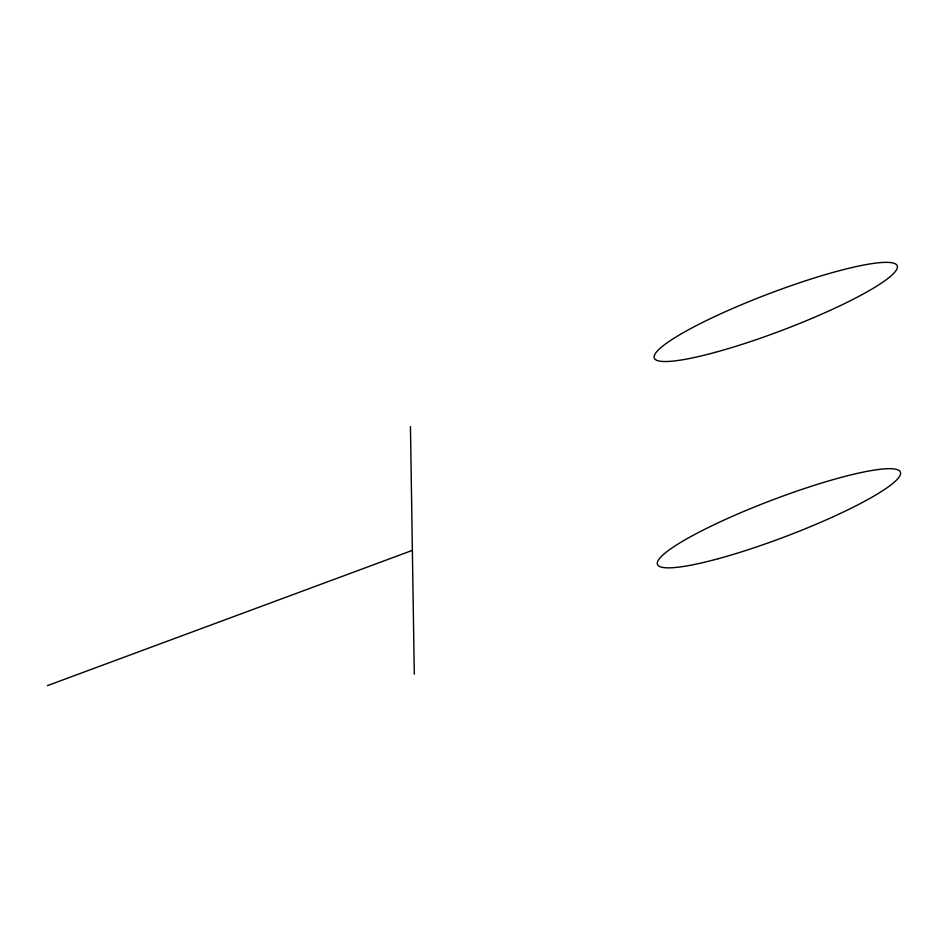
<?xml version="1.0" encoding="UTF-8"?>
<svg xmlns="http://www.w3.org/2000/svg" width="948" height="948" viewBox="0 0 948 948"><rect width="100%" height="100%" fill="white"/><g stroke="black" fill="none" stroke-linecap="round" stroke-linejoin="round"><path stroke-width="1.42" d="M47.4 685.641L412.368 550.373M410.448 426.588L414.3 674.158M718.406 558.668A129.923 19.422 -20.8 0 0 900.6 473.171A129.923 19.422 -20.8 0 0 717.849 522.941A129.923 19.422 -20.8 0 0 718.406 558.668M715.183 352.36A129.935 19.434 -20.8 0 0 897.412 266.85A129.935 19.434 -20.8 0 0 714.626 316.62A129.935 19.434 -20.8 0 0 715.183 352.36"/></g></svg>
